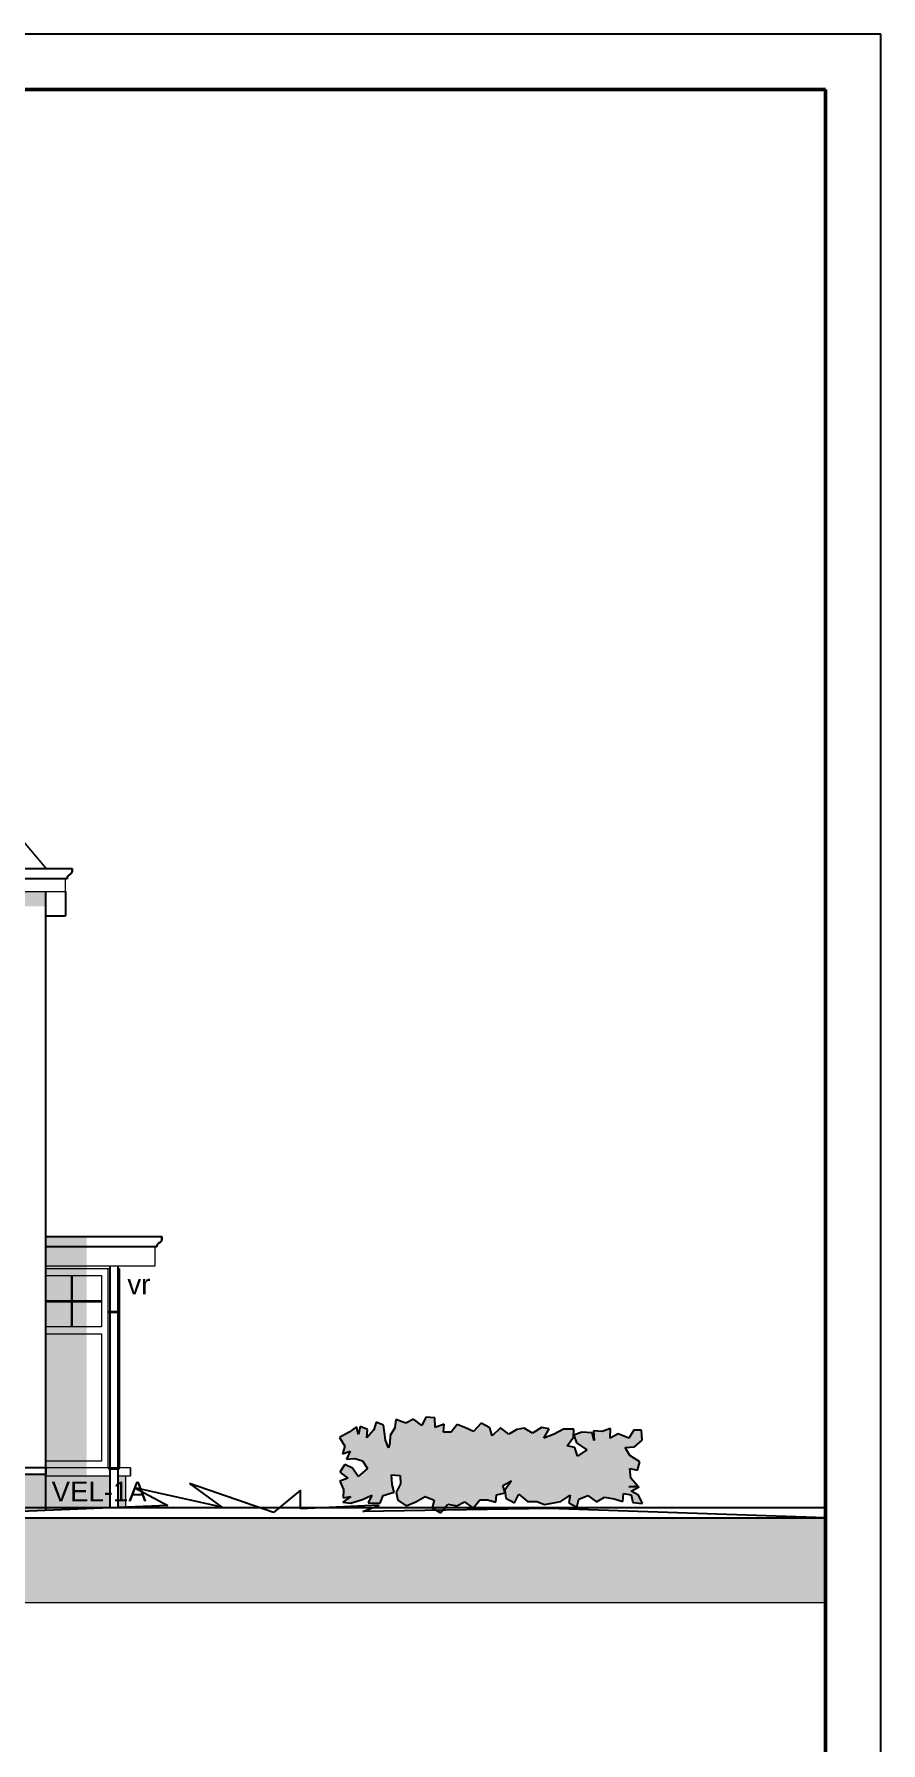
# Model space of a CAD drawing. Header units: millimetres. Extents: x 0 to 59350, y 0 to 29700.
# Drawn here: x 55102 to 59350, y 21122 to 29700 of the extents above; entities that cross this region are included whole.
import ezdxf

# ---------------------------------------------------------------- set-up
doc = ezdxf.new("R2010")
doc.units = ezdxf.units.MM
doc.linetypes.add('PUNKT2_S9', pattern=[1, 0, -1])
doc.linetypes.add('VERDECKT2_S2', pattern=[2.7, 2, -0.7])
doc.layers.add('Standard', color=7, linetype='Continuous', lineweight=25)
doc.styles.add('ARIAL', font='arial.ttf')

msp = doc.modelspace()

# ---------------------------------------------------------------- hatches: boundary and pattern name
at = {"layer": 'Standard', "linetype": 'PUNKT2_S9', "lineweight": 25}
for color, points in [(250, [(54999.5, 25396.4), (54999.5, 25321.4), (55159.5, 25321.4), (55159.5, 25396.4)]), (250, [(55159.5, 22289.3), (55365.6, 22297.8), (55365.6, 23663.4), (55159.5, 23663.4)]), (55, [(57305.7, 22685.9), (57266.6, 22703.5), (57224.1, 22720.5), (57194.1, 22682.6), (57156.3, 22682.6), (57158.2, 22722.4), (57114.5, 22705.5), (57111.3, 22753.1), (57066.9, 22756.4), (57047.3, 22715.9), (57005.6, 22747.9), (56966.4, 22727), (56916.8, 22745.9), (56911, 22702.9), (56887.5, 22664.4), (56886.8, 22626.5), (56880.3, 22603.7), (56864.6, 22642.2), (56859.4, 22680), (56854.9, 22717.9), (56817, 22732.2), (56805.3, 22693.1), (56771.3, 22653.9), (56774.6, 22695), (56736.8, 22710), (56728.3, 22670.2), (56719.8, 22708.7), (56682, 22682), (56634.3, 22655.9), (56659.8, 22611.5), (56649.3, 22572.4), (56687.8, 22586.7), (56668.3, 22545.6), (56710.7, 22549.5), (56748.5, 22537.8), (56774.6, 22498.7), (56727.6, 22459.5), (56698.9, 22501.3), (56659.8, 22519.5), (56635, 22481.7), (56676.1, 22451), (56635, 22436), (56653.3, 22394.9), (56652.6, 22352.5), (56690.4, 22359), (56650, 22329.7), (56688.5, 22325.8), (56749.2, 22344), (56796.8, 22364.9), (56777.2, 22327.1), (56837.9, 22325.1), (56852.3, 22363.6), (56908.4, 22379.9), (56897.9, 22418.4), (56894.7, 22467.3), (56937.7, 22464.1), (56939.7, 22422.3), (56918.8, 22379.3), (56926, 22340.8), (56969, 22311.4), (57016, 22332.3), (57063.6, 22359), (57108.7, 22340.1), (57099.5, 22301.6), (57140.6, 22277.5), (57176.5, 22321.2), (57222.2, 22311.4), (57261.3, 22332.9), (57303.7, 22301), (57337, 22342.7), (57376.2, 22342.7), (57417.9, 22329.7), (57421.8, 22367.5), (57464.2, 22376.6), (57452.5, 22414.5), (57497.5, 22437.3), (57462.9, 22391), (57467.5, 22350.5), (57511.2, 22327.1), (57533.4, 22371.4), (57576.5, 22334.2), (57624.1, 22333.6), (57661.9, 22318.6), (57707, 22327.1), (57744.8, 22334.2), (57790.5, 22364.9), (57784.6, 22326.4), (57825, 22304.9), (57834.8, 22345.3), (57879.9, 22364.3), (57923.6, 22332.9), (57962.7, 22356.4), (58011, 22346.6), (58055.4, 22334.2), (58059.3, 22374), (58097.8, 22366.9), (58105.6, 22328.4), (58153.9, 22324.5), (58134.3, 22366.2), (58096.5, 22385.8), (58136.9, 22408), (58086, 22407.3), (58129.1, 22412.5), (58095.8, 22451.7), (58091.2, 22498.7), (58129.1, 22490.8), (58140.8, 22533.2), (58091.2, 22565.2), (58067.8, 22604.4), (58113.4, 22608.9), (58152.6, 22642.2), (58149.3, 22692.4), (58110.8, 22692.4), (58084.7, 22651.3), (58031.9, 22673.5), (57991.4, 22652), (57993.4, 22699.6), (57951.6, 22684.6), (57907.9, 22689.2), (57911.8, 22640.9), (57902, 22678.7), (57849.8, 22681.3), (57808.7, 22667), (57823.1, 22627.8), (57874.6, 22593.9), (57827.7, 22561.9), (57814.6, 22605.7), (57776.8, 22614.1), (57807.4, 22656.5), (57810, 22697), (57757.8, 22697), (57710.2, 22671.6), (57658.7, 22651.3), (57685.4, 22698.3), (57646.9, 22704.8), (57601.3, 22677.4), (57560.8, 22702.2), (57523, 22695.7), (57482.5, 22672.2), (57441.4, 22702.9), (57400.3, 22663.1), (57387.9, 22704.2), (57344.8, 22727.7)]), (250, [(54999.5, 22282.8), (55159.5, 22289.3), (55159.5, 22471.9), (54999.5, 22471.9)])]:
    msp.add_hatch(color=color, dxfattribs=at).paths.add_polyline_path(points)
h = msp.add_hatch(color=250, dxfattribs=at)
h.paths.add_polyline_path([(55521.7, 22463.4), (55521.7, 22304.2), (55559.5, 22305.8), (55559.5, 22463.4)])
h.paths.add_polyline_path([(55481.3, 22463.4), (55365.6, 22463.4), (55365.6, 22297.8), (55481.3, 22302.5)])
at = {"layer": 'Standard', "linetype": 'PUNKT2_S9', "lineweight": -3}
h = msp.add_hatch(color=0, dxfattribs=at)
h.paths.add_polyline_path([(51192, 22129.7), (51169.5, 22129.9), (51133.4, 22129.9), (51133.4, 22060.1), (51167.6, 22060.1), (51194.7, 22060.9), (51209.2, 22063.5), (51216.5, 22068), (51222.2, 22075.1), (51225.6, 22084.3), (51226.9, 22095.8), (51225.3, 22108.3), (51220.6, 22118.1), (51213.3, 22125.2), (51203.3, 22129)])
h.paths.add_polyline_path([(42847, 21826.4), (59072, 21826.4), (59072, 22251.4), (42847, 22251.4)])
h.paths.add_polyline_path([(52806.8, 21947.8), (52921.8, 21947.8), (52921.8, 21901.4), (52760.5, 21901.4), (52760.5, 22174.2), (52806.8, 22174.2)], flags=16)
h.paths.add_polyline_path([(52592, 22068.9), (52707.1, 22068.9), (52707.1, 22022.6), (52592, 22022.6), (52592, 21947.8), (52720, 21947.8), (52720, 21901.4), (52545.7, 21901.4), (52545.7, 22176.4), (52715.7, 22176.4), (52715.7, 22129.9), (52592, 22129.9)], flags=16)
h.paths.add_polyline_path([(52416.9, 21972.9), (52473, 22176.4), (52522.1, 22176.4), (52440.1, 21901.4), (52390.7, 21901.4), (52308.8, 22176.4), (52358.9, 22176.4)], flags=16)
h.paths.add_polyline_path([(52164.9, 22129.9), (52164.9, 22068.9), (52280, 22068.9), (52280, 22022.6), (52164.9, 22022.6), (52164.9, 21947.8), (52292.9, 21947.8), (52292.9, 21901.4), (52118.7, 21901.4), (52118.7, 22176.4), (52288.6, 22176.4), (52288.6, 22129.9)], flags=16)
h.paths.add_polyline_path([(52008.8, 22121.8), (51993.7, 22130.6), (51975.5, 22133.7), (51948.3, 22127.8), (51927.2, 22110.6), (51913.9, 22081.9), (51909.3, 22042.1), (51913.9, 21999.3), (51927.5, 21968.6), (51948.4, 21950.4), (51975, 21944.2), (51989.5, 21945.9), (52004.1, 21950.9), (52017.7, 21958.6), (52029.3, 21967.6), (52029.3, 22002.5), (51976.2, 22002.5), (51976.2, 22048.9), (52076, 22048.9), (52076, 21939.3), (52058.2, 21923.4), (52033.8, 21909.5), (52006.1, 21899.9), (51978, 21896.7), (51944.4, 21901.2), (51915.3, 21914.8), (51891.8, 21936.9), (51875.1, 21966.5), (51865, 22001.8), (51861.7, 22039.8), (51865.4, 22080.4), (51876.7, 22116.2), (51895.1, 22145.7), (51920.6, 22167.4), (51945.3, 22177.7), (51975.5, 22181.1), (52013.5, 22175.7), (52042.1, 22159.6), (52061.9, 22134), (52073, 22100.2), (52027, 22089.9), (52020, 22108.1)], flags=16)
h.paths.add_polyline_path([(51820.4, 22176.4), (51820.4, 22002.3), (51819.2, 21972.1), (51815.4, 21949.8), (51805.9, 21928.2), (51791, 21911.2), (51770.5, 21900.3), (51744.4, 21896.7), (51714.4, 21902.3), (51692.2, 21919.4), (51678.5, 21947.6), (51673.8, 21986.4), (51717.4, 21992.4), (51719.3, 21972.1), (51723.2, 21959), (51732.5, 21947.9), (51746, 21944.2), (51759.1, 21946.8), (51767.9, 21954.7), (51772.7, 21971), (51774.3, 21998.8), (51774.3, 22176.4)], flags=16)
h.paths.add_polyline_path([(51647.5, 22176.4), (51647.5, 21901.4), (51601.2, 21901.4), (51601.2, 22176.4)], flags=16)
h.paths.add_polyline_path([(51400.8, 22176.4), (51568.6, 22176.4), (51568.6, 22133.3), (51443, 21947.8), (51573.4, 21947.8), (51573.4, 21901.4), (51387.2, 21901.4), (51387.2, 21951.5), (51507.6, 22129.9), (51400.8, 22129.9)], flags=16)
h.paths.add_polyline_path([(51237.8, 22168.9), (51252.8, 22158.8), (51264.5, 22142.6), (51272, 22122.4), (51274.5, 22099.3), (51270.8, 22071), (51259.4, 22048.1), (51240.5, 22031.8), (51214, 22022.8), (51227.8, 22011.7), (51238.7, 21999.7), (51250.3, 21982.3), (51265.2, 21955.1), (51293.1, 21901.4), (51237.8, 21901.4), (51204.3, 21961.3), (51189.3, 21987.3), (51180, 22001.6), (51173.2, 22008.7), (51166, 22013), (51156.5, 22015.5), (51142.8, 22016.2), (51133.4, 22016.2), (51133.4, 21901.4), (51087.1, 21901.4), (51087.1, 22176.4), (51184.5, 22176.4), (51216.2, 22174.5)], flags=16)
h.paths.add_polyline_path([(50873.4, 21901.4), (50873.4, 22176.4), (51043.3, 22176.4), (51043.3, 22129.9), (50919.7, 22129.9), (50919.7, 22068.9), (51034.7, 22068.9), (51034.7, 22022.6), (50919.7, 22022.6), (50919.7, 21947.8), (51047.7, 21947.8), (51047.7, 21901.4)], flags=16)
h.paths.add_polyline_path([(50726.6, 22030.5), (50689.1, 21984.5), (50689.1, 21901.4), (50642.8, 21901.4), (50642.8, 22176.4), (50689.1, 22176.4), (50689.1, 22054.3), (50782.6, 22176.4), (50844.8, 22176.4), (50758.5, 22069.3), (50849.5, 21901.4), (50789.6, 21901.4)], flags=16)
h.paths.add_polyline_path([(50593.3, 21901.4), (50546.8, 21901.4), (50454.5, 22080.8), (50454.5, 21901.4), (50411.5, 21901.4), (50411.5, 22176.4), (50456.5, 22176.4), (50550.3, 21992.8), (50550.3, 22176.4), (50593.3, 22176.4)], flags=16)
h.paths.add_polyline_path([(50320.7, 21901.4), (50320.7, 22176.4), (50366.9, 22176.4), (50366.9, 21901.4)], flags=16)
h.paths.add_polyline_path([(50289.1, 21947.8), (50289.1, 21901.4), (50127.8, 21901.4), (50127.8, 22174.2), (50174, 22174.2), (50174, 21947.8)], flags=16)

# ---------------------------------------------------------------- linework, layer by layer
at = {"layer": 'Standard', "color": 1, "linetype": 'Continuous', "lineweight": 25}
for p, q in [((59349.6, 29700), (-0.4, 29700)), ((59349.6, 0), (59349.6, 29700))]:
    msp.add_line(p, q, dxfattribs=at)
at = {"layer": 'Standard', "color": 30, "linetype": 'Continuous', "lineweight": 50}
for p, q in [((59072, 29422.5), (249.6, 29422.5)), ((59072, 277.5), (59072, 29422.5))]:
    msp.add_line(p, q, dxfattribs=at)
at = {"layer": 'Standard', "color": 34, "linetype": 'Continuous', "lineweight": 18}
for p, q in [((55161.7, 25511.4), (54089.4, 26789.4)), ((54089.4, 26789.4), (55161.7, 25511.4)), ((55161.7, 25511.4), (48057.4, 25511.4))]:
    msp.add_line(p, q, dxfattribs=at)
at = {"layer": 'Standard', "color": 5, "linetype": 'Continuous', "lineweight": -3}
for p, q in [((47926, 25511.4), (55293, 25511.4)), ((55272.7, 25475.4), (55273.3, 25476)), ((55273.3, 25476), (55272.7, 25475.4)), ((55273.3, 25476), (55273.8, 25476.6)), ((55273.8, 25476.6), (55273.3, 25476)), ((55273.8, 25476.6), (55274.4, 25477.1)), ((55274.4, 25477.1), (55273.8, 25476.6)), ((55274.4, 25477.1), (55274.9, 25477.6)), ((55274.9, 25477.6), (55274.4, 25477.1)), ((55274.9, 25477.6), (55275.5, 25478.1)), ((55275.5, 25478.1), (55274.9, 25477.6)), ((55275.5, 25478.1), (55276.2, 25478.6)), ((55276.2, 25478.6), (55275.5, 25478.1)), ((55276.2, 25478.6), (55276.8, 25479)), ((55276.8, 25479), (55276.2, 25478.6)), ((55276.8, 25479), (55277.4, 25479.5)), ((55277.4, 25479.5), (55276.8, 25479)), ((55277.4, 25479.5), (55278.1, 25479.9)), ((55278.1, 25479.9), (55277.4, 25479.5)), ((55278.1, 25479.9), (55278.7, 25480.2)), ((55278.7, 25480.2), (55278.1, 25479.9)), ((55278.7, 25480.2), (55279.4, 25480.6)), ((55279.4, 25480.6), (55278.7, 25480.2)), ((55279.4, 25480.6), (55280.6, 25481.2)), ((55280.6, 25481.2), (55279.4, 25480.6)), ((55280.6, 25481.2), (55281.2, 25481.5)), ((55281.2, 25481.5), (55280.6, 25481.2)), ((55281.2, 25481.5), (55281.9, 25481.9)), ((55281.9, 25481.9), (55281.2, 25481.5)), ((55281.9, 25481.9), (55282.6, 25482.3)), ((55282.6, 25482.3), (55281.9, 25481.9)), ((55282.6, 25482.3), (55283.2, 25482.7)), ((55283.2, 25482.7), (55282.6, 25482.3)), ((55283.2, 25482.7), (55283.8, 25483.2)), ((55283.8, 25483.2), (55283.2, 25482.7)), ((55283.8, 25483.2), (55284.4, 25483.6)), ((55284.4, 25483.6), (55283.8, 25483.2)), ((55284.4, 25483.6), (55285, 25484.1)), ((55285, 25484.1), (55284.4, 25483.6)), ((55285, 25484.1), (55285.6, 25484.6)), ((55285.6, 25484.6), (55285, 25484.1)), ((55285.6, 25484.6), (55286.2, 25485.2)), ((55286.2, 25485.2), (55285.6, 25484.6)), ((55286.2, 25485.2), (55286.7, 25485.7)), ((55286.7, 25485.7), (55286.2, 25485.2)), ((55286.7, 25485.7), (55287.2, 25486.3)), ((55287.2, 25486.3), (55286.7, 25485.7)), ((55287.2, 25486.3), (55287.8, 25486.9)), ((55287.8, 25486.9), (55287.2, 25486.3)), ((55287.8, 25486.9), (55288.2, 25487.5)), ((55288.2, 25487.5), (55287.8, 25486.9)), ((55288.2, 25487.5), (55288.7, 25488.1)), ((55288.7, 25488.1), (55288.2, 25487.5)), ((55288.7, 25488.1), (55289.1, 25488.7)), ((55289.1, 25488.7), (55288.7, 25488.1)), ((55289.1, 25488.7), (55289.6, 25489.4)), ((55289.6, 25489.4), (55289.1, 25488.7)), ((55289.6, 25489.4), (55290, 25490)), ((55290, 25490), (55289.6, 25489.4)), ((55290, 25490), (55290.3, 25490.7)), ((55290.3, 25490.7), (55290, 25490)), ((55290.3, 25490.7), (55290.7, 25491.4)), ((55290.7, 25491.4), (55290.3, 25490.7)), ((55290.7, 25491.4), (55291, 25492.1)), ((55291, 25492.1), (55290.7, 25491.4)), ((55291, 25492.1), (55291.3, 25492.8)), ((55291.3, 25492.8), (55291, 25492.1)), ((55291.3, 25492.8), (55291.6, 25493.5)), ((55291.6, 25493.5), (55291.3, 25492.8)), ((55291.6, 25493.5), (55291.9, 25494.2)), ((55291.9, 25494.2), (55291.6, 25493.5)), ((55291.9, 25494.2), (55292.1, 25495)), ((55292.1, 25495), (55291.9, 25494.2)), ((55292.1, 25495), (55292.3, 25495.7)), ((55292.3, 25495.7), (55292.1, 25495)), ((55292.3, 25495.7), (55292.5, 25496.4)), ((55292.5, 25496.4), (55292.3, 25495.7)), ((55292.5, 25496.4), (55292.7, 25497.2)), ((55292.7, 25497.2), (55292.5, 25496.4)), ((55292.7, 25497.2), (55292.8, 25498)), ((55292.8, 25498), (55292.7, 25497.2)), ((55292.8, 25498), (55292.9, 25498.7)), ((55292.9, 25498.7), (55292.8, 25498)), ((55292.9, 25498.7), (55293, 25499.5)), ((55293, 25499.5), (55292.9, 25498.7)), ((55293, 25511.4), (55293, 25501.4)), ((55293, 25501.4), (55293, 25511.4)), ((55293, 25501.1), (55293, 25501.4)), ((55293, 25501.4), (55293, 25501.1)), ((55293, 25500.2), (55293, 25501.1)), ((55293, 25501.1), (55293, 25500.2)), ((55293, 25499.5), (55293, 25500.2)), ((55293, 25500.2), (55293, 25499.5)), ((55267.1, 25460.4), (47952, 25460.4)), ((55267.1, 25462.2), (55267.2, 25463)), ((55267.2, 25463), (55267.1, 25462.2)), ((55267.1, 25461.5), (55267.1, 25462.2)), ((55267.1, 25462.2), (55267.1, 25461.5)), ((55267.1, 25460.4), (55267.1, 25461.5)), ((55267.1, 25461.5), (55267.1, 25460.4)), ((55267.2, 25463), (55267.3, 25463.7)), ((55267.3, 25463.7), (55267.2, 25463)), ((55267.3, 25463.7), (55267.4, 25464.5)), ((55267.4, 25464.5), (55267.3, 25463.7)), ((55267.4, 25464.5), (55267.6, 25465.2)), ((55267.6, 25465.2), (55267.4, 25464.5)), ((55267.6, 25465.2), (55267.7, 25466)), ((55267.7, 25466), (55267.6, 25465.2)), ((55267.7, 25466), (55267.9, 25466.7)), ((55267.9, 25466.7), (55267.7, 25466)), ((55267.9, 25466.7), (55268.2, 25467.5)), ((55268.2, 25467.5), (55267.9, 25466.7)), ((55268.2, 25467.5), (55268.4, 25468.2)), ((55268.4, 25468.2), (55268.2, 25467.5)), ((55268.4, 25468.2), (55268.7, 25468.9)), ((55268.7, 25468.9), (55268.4, 25468.2)), ((55268.7, 25468.9), (55269, 25469.6)), ((55269, 25469.6), (55268.7, 25468.9)), ((55269, 25469.6), (55269.3, 25470.3)), ((55269.3, 25470.3), (55269, 25469.6)), ((55269.3, 25470.3), (55269.7, 25471)), ((55269.7, 25471), (55269.3, 25470.3)), ((55269.7, 25471), (55270.1, 25471.7)), ((55270.1, 25471.7), (55269.7, 25471)), ((55270.1, 25471.7), (55270.4, 25472.4)), ((55270.4, 25472.4), (55270.1, 25471.7)), ((55270.4, 25472.4), (55270.9, 25473)), ((55270.9, 25473), (55270.4, 25472.4)), ((55270.9, 25473), (55271.3, 25473.6)), ((55271.3, 25473.6), (55270.9, 25473)), ((55271.3, 25473.6), (55271.8, 25474.3)), ((55271.8, 25474.3), (55271.3, 25473.6)), ((55271.8, 25474.3), (55272.2, 25474.9)), ((55272.2, 25474.9), (55271.8, 25474.3)), ((55272.2, 25474.9), (55272.7, 25475.4)), ((55272.7, 25475.4), (55272.2, 25474.9))]:
    msp.add_line(p, q, dxfattribs=at)
at = {"layer": 'Standard', "color": 51, "linetype": 'Continuous', "lineweight": 18}
for p, q in [((54994.5, 25396.4), (55259.5, 25396.4)), ((55259.5, 25396.4), (55259.5, 25460.4)), ((55439, 23501.4), (55159.5, 23501.4)), ((55159.5, 23467.9), (55439, 23467.9)), ((55472.5, 23501.4), (55439, 23501.4)), ((55439, 23467.9), (55439, 23209.9)), ((55472.5, 22503.4), (55472.5, 23501.4)), ((55472.5, 23501.4), (55473, 23501.4)), ((55481.3, 23501.4), (55473, 23501.4)), ((55473, 22503.4), (55473, 23501.4)), ((55529.5, 23501.4), (55521.3, 23501.4)), ((55529.5, 23501.4), (55529.5, 22503.4)), ((55439, 23209.9), (55159.5, 23209.9)), ((55159.5, 23176.4), (55439, 23176.4)), ((55439, 23176.4), (55439, 22536.9)), ((55439, 22536.9), (55159.5, 22536.9))]:
    msp.add_line(p, q, dxfattribs=at)
at = {"layer": 'Standard', "color": 7, "linetype": 'Continuous', "lineweight": 25}
for p, q in [((55159.5, 25396.4), (55159.5, 22503.4)), ((56817, 22732.2), (56805.3, 22693.1)), ((56854.9, 22717.9), (56817, 22732.2)), ((56916.8, 22745.9), (56911, 22702.9)), ((56966.4, 22727), (56916.8, 22745.9)), ((57005.6, 22747.9), (56966.4, 22727)), ((57047.3, 22715.9), (57005.6, 22747.9)), ((57066.9, 22756.4), (57047.3, 22715.9)), ((57111.3, 22753.1), (57066.9, 22756.4)), ((57114.5, 22705.5), (57111.3, 22753.1)), ((56682, 22682), (56634.3, 22655.9)), ((56634.3, 22655.9), (56659.8, 22611.5)), ((56719.8, 22708.7), (56682, 22682)), ((56728.3, 22670.2), (56719.8, 22708.7)), ((56736.8, 22710), (56728.3, 22670.2)), ((56774.6, 22695), (56736.8, 22710)), ((56771.3, 22653.9), (56774.6, 22695)), ((56805.3, 22693.1), (56771.3, 22653.9)), ((56859.4, 22680), (56854.9, 22717.9)), ((56864.6, 22642.2), (56859.4, 22680)), ((56887.5, 22664.4), (56886.8, 22626.5)), ((56911, 22702.9), (56887.5, 22664.4)), ((57158.2, 22722.4), (57114.5, 22705.5)), ((57156.3, 22682.6), (57158.2, 22722.4)), ((57194.1, 22682.6), (57156.3, 22682.6)), ((57224.1, 22720.5), (57194.1, 22682.6)), ((57266.6, 22703.5), (57224.1, 22720.5)), ((57305.7, 22685.9), (57266.6, 22703.5)), ((57344.8, 22727.7), (57305.7, 22685.9)), ((57387.9, 22704.2), (57344.8, 22727.7)), ((57400.3, 22663.1), (57387.9, 22704.2)), ((57441.4, 22702.9), (57400.3, 22663.1)), ((57482.5, 22672.2), (57441.4, 22702.9)), ((57523, 22695.7), (57482.5, 22672.2)), ((57560.8, 22702.2), (57523, 22695.7)), ((57601.3, 22677.4), (57560.8, 22702.2)), ((57646.9, 22704.8), (57601.3, 22677.4)), ((57685.4, 22698.3), (57646.9, 22704.8)), ((57658.7, 22651.3), (57685.4, 22698.3)), ((57710.2, 22671.6), (57658.7, 22651.3)), ((57757.8, 22697), (57710.2, 22671.6)), ((57810, 22697), (57757.8, 22697)), ((57776.8, 22614.1), (57807.4, 22656.5)), ((57807.4, 22656.5), (57810, 22697)), ((57849.8, 22681.3), (57808.7, 22667)), ((57808.7, 22667), (57823.1, 22627.8)), ((57902, 22678.7), (57849.8, 22681.3)), ((57911.8, 22640.9), (57902, 22678.7)), ((57951.6, 22684.6), (57907.9, 22689.2)), ((57907.9, 22689.2), (57911.8, 22640.9)), ((57993.4, 22699.6), (57951.6, 22684.6)), ((57991.4, 22652), (57993.4, 22699.6)), ((58031.9, 22673.5), (57991.4, 22652)), ((58084.7, 22651.3), (58031.9, 22673.5)), ((58110.8, 22692.4), (58084.7, 22651.3)), ((58149.3, 22692.4), (58110.8, 22692.4)), ((58152.6, 22642.2), (58149.3, 22692.4)), ((56659.8, 22611.5), (56649.3, 22572.4)), ((56649.3, 22572.4), (56687.8, 22586.7)), ((56687.8, 22586.7), (56668.3, 22545.6)), ((56880.3, 22603.7), (56864.6, 22642.2)), ((56886.8, 22626.5), (56880.3, 22603.7)), ((57814.6, 22605.7), (57776.8, 22614.1)), ((57827.7, 22561.9), (57814.6, 22605.7)), ((57823.1, 22627.8), (57874.6, 22593.9)), ((57874.6, 22593.9), (57827.7, 22561.9)), ((58067.8, 22604.4), (58113.4, 22608.9)), ((58091.2, 22565.2), (58067.8, 22604.4)), ((58140.8, 22533.2), (58091.2, 22565.2)), ((58113.4, 22608.9), (58152.6, 22642.2)), ((55159.5, 22503.4), (55160.5, 22503.4)), ((55160.5, 22503.4), (55160.5, 22471.9)), ((56659.8, 22519.5), (56635, 22481.7)), ((56635, 22481.7), (56676.1, 22451)), ((56698.9, 22501.3), (56659.8, 22519.5)), ((56668.3, 22545.6), (56710.7, 22549.5)), ((56727.6, 22459.5), (56698.9, 22501.3)), ((56710.7, 22549.5), (56748.5, 22537.8)), ((56774.6, 22498.7), (56727.6, 22459.5)), ((56748.5, 22537.8), (56774.6, 22498.7)), ((58095.8, 22451.7), (58091.2, 22498.7)), ((58091.2, 22498.7), (58129.1, 22490.8)), ((58129.1, 22490.8), (58140.8, 22533.2)), ((55160.5, 22471.9), (55159.5, 22471.9)), ((55159.5, 22471.9), (55159.5, 22289.3)), ((56676.1, 22451), (56635, 22436)), ((56635, 22436), (56653.3, 22394.9)), ((56653.3, 22394.9), (56652.6, 22352.5)), ((56897.9, 22418.4), (56894.7, 22467.3)), ((56894.7, 22467.3), (56937.7, 22464.1)), ((56908.4, 22379.9), (56897.9, 22418.4)), ((56939.7, 22422.3), (56918.8, 22379.3)), ((56937.7, 22464.1), (56939.7, 22422.3)), ((57452.5, 22414.5), (57497.5, 22437.3)), ((57464.2, 22376.6), (57452.5, 22414.5)), ((57497.5, 22437.3), (57462.9, 22391)), ((57462.9, 22391), (57467.5, 22350.5)), ((58086, 22407.3), (58129.1, 22412.5)), ((58136.9, 22408), (58086, 22407.3)), ((58129.1, 22412.5), (58095.8, 22451.7)), ((58096.5, 22385.8), (58136.9, 22408)), ((56690.4, 22359), (56650, 22329.7)), ((56650, 22329.7), (56688.5, 22325.8)), ((56652.6, 22352.5), (56690.4, 22359)), ((56688.5, 22325.8), (56749.2, 22344)), ((56749.2, 22344), (56796.8, 22364.9)), ((56796.8, 22364.9), (56777.2, 22327.1)), ((56777.2, 22327.1), (56837.9, 22325.1)), ((56837.9, 22325.1), (56852.3, 22363.6)), ((56852.3, 22363.6), (56908.4, 22379.9)), ((56918.8, 22379.3), (56926, 22340.8)), ((56926, 22340.8), (56969, 22311.4)), ((56969, 22311.4), (57016, 22332.3)), ((57016, 22332.3), (57063.6, 22359)), ((57063.6, 22359), (57108.7, 22340.1)), ((57108.7, 22340.1), (57099.5, 22301.6)), ((57140.6, 22277.5), (57176.5, 22321.2)), ((57176.5, 22321.2), (57222.2, 22311.4)), ((57222.2, 22311.4), (57261.3, 22332.9)), ((57261.3, 22332.9), (57303.7, 22301)), ((57303.7, 22301), (57337, 22342.7)), ((57337, 22342.7), (57376.2, 22342.7)), ((57376.2, 22342.7), (57417.9, 22329.7)), ((57417.9, 22329.7), (57421.8, 22367.5)), ((57421.8, 22367.5), (57464.2, 22376.6)), ((57467.5, 22350.5), (57511.2, 22327.1)), ((57511.2, 22327.1), (57533.4, 22371.4)), ((57533.4, 22371.4), (57576.5, 22334.2)), ((57576.5, 22334.2), (57624.1, 22333.6)), ((57624.1, 22333.6), (57661.9, 22318.6)), ((57661.9, 22318.6), (57707, 22327.1)), ((57707, 22327.1), (57744.8, 22334.2)), ((57744.8, 22334.2), (57790.5, 22364.9)), ((57790.5, 22364.9), (57784.6, 22326.4)), ((57784.6, 22326.4), (57825, 22304.9)), ((57825, 22304.9), (57834.8, 22345.3)), ((57834.8, 22345.3), (57879.9, 22364.3)), ((57879.9, 22364.3), (57923.6, 22332.9)), ((57923.6, 22332.9), (57962.7, 22356.4)), ((57962.7, 22356.4), (58011, 22346.6)), ((58011, 22346.6), (58055.4, 22334.2)), ((58055.4, 22334.2), (58059.3, 22374)), ((58059.3, 22374), (58097.8, 22366.9)), ((58134.3, 22366.2), (58096.5, 22385.8)), ((58097.8, 22366.9), (58105.6, 22328.4)), ((58105.6, 22328.4), (58153.9, 22324.5)), ((58153.9, 22324.5), (58134.3, 22366.2)), ((57099.5, 22301.6), (57140.6, 22277.5))]:
    msp.add_line(p, q, dxfattribs=at)
at = {"layer": 'Standard', "color": 36, "linetype": 'Continuous', "lineweight": 18}
for p, q in [((55159.5, 25046.4), (55159.5, 25396.4)), ((55159.5, 23596.4), (55159.5, 25046.4)), ((55159.5, 22503.4), (55159.5, 23596.4)), ((55159.5, 22289.3), (55159.5, 22471.9)), ((55559.5, 22463.4), (55559.5, 22305.8)), ((55559.5, 22463.4), (55559.5, 22305.8))]:
    msp.add_line(p, q, dxfattribs=at)
at = {"layer": 'Standard', "color": 7, "linetype": 'Continuous', "lineweight": -3}
for p, q in [((55259.5, 25396.4), (55259.5, 25273.4)), ((55159.5, 25273.4), (55259.5, 25273.4)), ((55481.3, 23517.4), (55481.3, 23286.8)), ((55521.3, 23517.4), (55521.3, 23286.8)), ((55476.3, 23286.8), (55476.3, 23281.9)), ((55476.4, 23286.8), (55476.3, 23286.8)), ((55476.4, 23281.9), (55476.3, 23281.9)), ((55476.5, 23286.8), (55476.4, 23286.8)), ((55476.5, 23281.9), (55476.4, 23281.9)), ((55476.7, 23286.8), (55476.5, 23286.8)), ((55476.7, 23281.9), (55476.5, 23281.9)), ((55476.9, 23286.8), (55476.7, 23286.8)), ((55476.9, 23281.9), (55476.7, 23281.9)), ((55477.2, 23286.8), (55476.9, 23286.8)), ((55477.2, 23281.9), (55476.9, 23281.9)), ((55477.5, 23286.8), (55477.2, 23286.8)), ((55477.5, 23281.9), (55477.2, 23281.9)), ((55477.8, 23286.8), (55477.5, 23286.8)), ((55477.8, 23281.9), (55477.5, 23281.9)), ((55478.2, 23286.8), (55477.8, 23286.8)), ((55478.2, 23281.9), (55477.8, 23281.9)), ((55478.7, 23286.8), (55478.2, 23286.8)), ((55478.7, 23281.9), (55478.2, 23281.9)), ((55479.1, 23286.8), (55478.7, 23286.8)), ((55479.1, 23281.9), (55478.7, 23281.9)), ((55479.1, 23281.9), (55479.1, 23286.8)), ((55479.2, 23286.8), (55479.1, 23286.8)), ((55479.2, 23281.9), (55479.1, 23281.9)), ((55479.2, 23286.8), (55479.2, 23281.9)), ((55479.7, 23286.8), (55479.2, 23286.8)), ((55479.7, 23281.9), (55479.2, 23281.9)), ((55480.2, 23286.8), (55479.7, 23286.8)), ((55480.2, 23281.9), (55479.7, 23281.9)), ((55480.8, 23286.8), (55480.2, 23286.8)), ((55480.8, 23281.9), (55480.2, 23281.9)), ((55481.2, 23286.8), (55480.9, 23286.8)), ((55480.9, 23281.9), (55480.9, 23286.8)), ((55481.2, 23281.9), (55480.9, 23281.9)), ((55481.8, 23286.8), (55481.2, 23286.8)), ((55481.8, 23281.9), (55481.2, 23281.9)), ((55481.3, 23281.9), (55481.3, 22501.7)), ((55481.8, 23286.8), (55481.8, 23281.9)), ((55482.2, 23286.8), (55481.8, 23286.8)), ((55482.2, 23281.9), (55481.8, 23281.9)), ((55482.9, 23286.8), (55482.2, 23286.8)), ((55482.9, 23281.9), (55482.2, 23281.9)), ((55483.7, 23286.8), (55482.9, 23286.8)), ((55482.9, 23281.9), (55482.9, 23286.8)), ((55483.7, 23281.9), (55482.9, 23281.9)), ((55486.7, 23286.8), (55483.7, 23286.8)), ((55486.7, 23281.9), (55483.7, 23281.9)), ((55490.1, 23286.8), (55486.7, 23286.8)), ((55490.1, 23281.9), (55486.7, 23281.9)), ((55493.7, 23286.8), (55490.1, 23286.8)), ((55493.7, 23281.9), (55490.1, 23281.9)), ((55497.5, 23286.8), (55493.7, 23286.8)), ((55497.5, 23281.9), (55493.7, 23281.9)), ((55501.4, 23286.8), (55497.5, 23286.8)), ((55501.4, 23281.9), (55497.5, 23281.9)), ((55505.3, 23286.8), (55501.4, 23286.8)), ((55505.3, 23281.9), (55501.4, 23281.9)), ((55509.1, 23286.8), (55505.3, 23286.8)), ((55509.1, 23281.9), (55505.3, 23281.9)), ((55512.8, 23286.8), (55509.1, 23286.8)), ((55512.8, 23281.9), (55509.1, 23281.9)), ((55516.1, 23286.8), (55512.8, 23286.8)), ((55516.1, 23281.9), (55512.8, 23281.9)), ((55519.1, 23286.8), (55516.1, 23286.8)), ((55519.1, 23281.9), (55516.1, 23281.9)), ((55521.6, 23286.8), (55519.1, 23286.8)), ((55521.6, 23281.9), (55519.1, 23281.9)), ((55521.3, 23281.9), (55521.3, 22501.7)), ((55523.7, 23286.8), (55521.6, 23286.8)), ((55523.7, 23281.9), (55521.6, 23281.9)), ((55525.2, 23286.8), (55523.7, 23286.8)), ((55525.2, 23281.9), (55523.7, 23281.9)), ((55526.1, 23286.8), (55525.2, 23286.8)), ((55526.1, 23281.9), (55525.2, 23281.9)), ((55526.4, 23286.8), (55526.1, 23286.8)), ((55526.4, 23281.9), (55526.1, 23281.9)), ((55526.4, 23286.8), (55526.4, 23281.9)), ((55476.3, 22501.7), (55476.3, 22496.8)), ((55476.4, 22501.7), (55476.3, 22501.7)), ((55476.4, 22496.8), (55476.3, 22496.8)), ((55476.5, 22501.7), (55476.4, 22501.7)), ((55476.5, 22496.8), (55476.4, 22496.8)), ((55476.7, 22501.7), (55476.5, 22501.7)), ((55476.7, 22496.8), (55476.5, 22496.8)), ((55476.9, 22501.7), (55476.7, 22501.7)), ((55476.9, 22496.8), (55476.7, 22496.8)), ((55477.2, 22501.7), (55476.9, 22501.7)), ((55477.2, 22496.8), (55476.9, 22496.8)), ((55477.5, 22501.7), (55477.2, 22501.7)), ((55477.5, 22496.8), (55477.2, 22496.8)), ((55477.8, 22501.7), (55477.5, 22501.7)), ((55477.8, 22496.8), (55477.5, 22496.8)), ((55478.2, 22501.7), (55477.8, 22501.7)), ((55478.2, 22496.8), (55477.8, 22496.8)), ((55478.7, 22501.7), (55478.2, 22501.7)), ((55478.7, 22496.8), (55478.2, 22496.8)), ((55479.1, 22501.7), (55478.7, 22501.7)), ((55479.1, 22496.8), (55478.7, 22496.8)), ((55479.7, 22501.7), (55479.1, 22501.7)), ((55479.7, 22496.8), (55479.1, 22496.8)), ((55480.2, 22501.7), (55479.7, 22501.7)), ((55480.2, 22496.8), (55479.7, 22496.8)), ((55480.8, 22501.7), (55480.2, 22501.7)), ((55480.8, 22496.8), (55480.2, 22496.8)), ((55481.5, 22501.7), (55480.8, 22501.7)), ((55481.5, 22496.8), (55480.8, 22496.8)), ((55481.3, 22496.8), (55481.3, 22302.5)), ((55482.2, 22501.7), (55481.5, 22501.7)), ((55482.2, 22496.8), (55481.5, 22496.8)), ((55482.9, 22501.7), (55482.2, 22501.7)), ((55482.9, 22496.8), (55482.2, 22496.8)), ((55483.6, 22501.7), (55482.9, 22501.7)), ((55483.6, 22496.8), (55482.9, 22496.8)), ((55483.7, 22501.7), (55483.6, 22501.7)), ((55483.7, 22496.8), (55483.6, 22496.8)), ((55483.8, 22501.7), (55483.7, 22501.7)), ((55483.7, 22496.8), (55483.7, 22501.7)), ((55483.8, 22496.8), (55483.7, 22496.8)), ((55484, 22501.7), (55483.8, 22501.7)), ((55484, 22496.8), (55483.8, 22496.8)), ((55484, 22501.7), (55484, 22496.8)), ((55484.4, 22501.7), (55484, 22501.7)), ((55484.4, 22496.8), (55484, 22496.8)), ((55485.2, 22501.7), (55484.4, 22501.7)), ((55485.2, 22496.8), (55484.4, 22496.8)), ((55486.1, 22501.7), (55485.2, 22501.7)), ((55486.1, 22496.8), (55485.2, 22496.8)), ((55486.2, 22501.7), (55486.1, 22501.7)), ((55486.2, 22496.8), (55486.1, 22496.8)), ((55486.8, 22501.7), (55486.2, 22501.7)), ((55486.2, 22496.8), (55486.2, 22501.7)), ((55486.8, 22496.8), (55486.2, 22496.8)), ((55487.9, 22501.7), (55486.8, 22501.7)), ((55487.9, 22496.8), (55486.8, 22496.8)), ((55487.9, 22501.7), (55487.9, 22496.8)), ((55488.8, 22501.7), (55487.9, 22501.7)), ((55488.8, 22496.8), (55487.9, 22496.8)), ((55490.2, 22501.7), (55488, 22501.7)), ((55488, 22496.8), (55488, 22501.7)), ((55490.2, 22496.8), (55488, 22496.8)), ((55493.8, 22501.7), (55490.2, 22501.7)), ((55493.8, 22496.8), (55490.2, 22496.8)), ((55497.6, 22501.7), (55493.8, 22501.7)), ((55497.6, 22496.8), (55493.8, 22496.8)), ((55501.5, 22501.7), (55497.6, 22501.7)), ((55501.5, 22496.8), (55497.6, 22496.8)), ((55505.4, 22501.7), (55501.5, 22501.7)), ((55505.4, 22496.8), (55501.5, 22496.8)), ((55509.2, 22501.7), (55505.4, 22501.7)), ((55509.2, 22496.8), (55505.4, 22496.8)), ((55512.9, 22501.7), (55509.2, 22501.7)), ((55512.9, 22496.8), (55509.2, 22496.8)), ((55516.2, 22501.7), (55512.9, 22501.7)), ((55516.2, 22496.8), (55512.9, 22496.8)), ((55519.2, 22501.7), (55516.2, 22501.7)), ((55519.2, 22496.8), (55516.2, 22496.8)), ((55521.7, 22501.7), (55519.2, 22501.7)), ((55521.7, 22496.8), (55519.2, 22496.8)), ((55521.3, 22496.8), (55521.3, 22304.2)), ((55523.8, 22501.7), (55521.7, 22501.7)), ((55523.8, 22496.8), (55521.7, 22496.8)), ((55525.3, 22501.7), (55523.8, 22501.7)), ((55525.3, 22496.8), (55523.8, 22496.8)), ((55526.2, 22501.7), (55525.3, 22501.7)), ((55526.2, 22496.8), (55525.3, 22496.8)), ((55526.5, 22501.7), (55526.2, 22501.7)), ((55526.5, 22496.8), (55526.2, 22496.8)), ((55526.5, 22501.7), (55526.5, 22496.8))]:
    msp.add_line(p, q, dxfattribs=at)
at = {"layer": 'Standard', "color": 25, "linetype": 'Continuous', "lineweight": -3}
for p, q in [((55159.5, 23663.4), (55743, 23663.4)), ((55717.1, 23612.4), (55159.5, 23612.4)), ((55717.1, 23614.2), (55717.2, 23615)), ((55717.2, 23615), (55717.1, 23614.2)), ((55717.1, 23613.5), (55717.1, 23614.2)), ((55717.1, 23614.2), (55717.1, 23613.5)), ((55717.1, 23612.4), (55717.1, 23613.5)), ((55717.1, 23613.5), (55717.1, 23612.4)), ((55717.2, 23615), (55717.3, 23615.7)), ((55717.3, 23615.7), (55717.2, 23615)), ((55717.3, 23615.7), (55717.4, 23616.5)), ((55717.4, 23616.5), (55717.3, 23615.7)), ((55717.4, 23616.5), (55717.6, 23617.2)), ((55717.6, 23617.2), (55717.4, 23616.5)), ((55717.6, 23617.2), (55717.7, 23618)), ((55717.7, 23618), (55717.6, 23617.2)), ((55717.7, 23618), (55717.9, 23618.7)), ((55717.9, 23618.7), (55717.7, 23618)), ((55717.9, 23618.7), (55718.2, 23619.5)), ((55718.2, 23619.5), (55717.9, 23618.7)), ((55718.2, 23619.5), (55718.4, 23620.2)), ((55718.4, 23620.2), (55718.2, 23619.5)), ((55718.4, 23620.2), (55718.7, 23620.9)), ((55718.7, 23620.9), (55718.4, 23620.2)), ((55718.7, 23620.9), (55719, 23621.6)), ((55719, 23621.6), (55718.7, 23620.9)), ((55719, 23621.6), (55719.3, 23622.3)), ((55719.3, 23622.3), (55719, 23621.6)), ((55719.3, 23622.3), (55719.7, 23623)), ((55719.7, 23623), (55719.3, 23622.3)), ((55719.7, 23623), (55720.1, 23623.7)), ((55720.1, 23623.7), (55719.7, 23623)), ((55720.1, 23623.7), (55720.4, 23624.4)), ((55720.4, 23624.4), (55720.1, 23623.7)), ((55720.4, 23624.4), (55720.9, 23625)), ((55720.9, 23625), (55720.4, 23624.4)), ((55720.9, 23625), (55721.3, 23625.6)), ((55721.3, 23625.6), (55720.9, 23625)), ((55721.3, 23625.6), (55721.8, 23626.3)), ((55721.8, 23626.3), (55721.3, 23625.6)), ((55721.8, 23626.3), (55722.2, 23626.9)), ((55722.2, 23626.9), (55721.8, 23626.3)), ((55722.2, 23626.9), (55722.7, 23627.4)), ((55722.7, 23627.4), (55722.2, 23626.9)), ((55722.7, 23627.4), (55723.3, 23628)), ((55723.3, 23628), (55722.7, 23627.4)), ((55723.3, 23628), (55723.8, 23628.6)), ((55723.8, 23628.6), (55723.3, 23628)), ((55723.8, 23628.6), (55724.4, 23629.1)), ((55724.4, 23629.1), (55723.8, 23628.6)), ((55724.4, 23629.1), (55724.9, 23629.6)), ((55724.9, 23629.6), (55724.4, 23629.1)), ((55724.9, 23629.6), (55725.5, 23630.1)), ((55725.5, 23630.1), (55724.9, 23629.6)), ((55725.5, 23630.1), (55726.2, 23630.6)), ((55726.2, 23630.6), (55725.5, 23630.1)), ((55726.2, 23630.6), (55726.8, 23631)), ((55726.8, 23631), (55726.2, 23630.6)), ((55726.8, 23631), (55727.4, 23631.5)), ((55727.4, 23631.5), (55726.8, 23631)), ((55727.4, 23631.5), (55728.1, 23631.9)), ((55728.1, 23631.9), (55727.4, 23631.5)), ((55728.1, 23631.9), (55728.7, 23632.2)), ((55728.7, 23632.2), (55728.1, 23631.9)), ((55728.7, 23632.2), (55729.4, 23632.6)), ((55729.4, 23632.6), (55728.7, 23632.2)), ((55729.4, 23632.6), (55730.6, 23633.2)), ((55730.6, 23633.2), (55729.4, 23632.6)), ((55730.6, 23633.2), (55731.2, 23633.5)), ((55731.2, 23633.5), (55730.6, 23633.2)), ((55731.2, 23633.5), (55731.9, 23633.9)), ((55731.9, 23633.9), (55731.2, 23633.5)), ((55731.9, 23633.9), (55732.6, 23634.3)), ((55732.6, 23634.3), (55731.9, 23633.9)), ((55732.6, 23634.3), (55733.2, 23634.7)), ((55733.2, 23634.7), (55732.6, 23634.3)), ((55733.2, 23634.7), (55733.8, 23635.2)), ((55733.8, 23635.2), (55733.2, 23634.7)), ((55733.8, 23635.2), (55734.4, 23635.6)), ((55734.4, 23635.6), (55733.8, 23635.2)), ((55734.4, 23635.6), (55735, 23636.1)), ((55735, 23636.1), (55734.4, 23635.6)), ((55735, 23636.1), (55735.6, 23636.6)), ((55735.6, 23636.6), (55735, 23636.1)), ((55735.6, 23636.6), (55736.2, 23637.2)), ((55736.2, 23637.2), (55735.6, 23636.6)), ((55736.2, 23637.2), (55736.7, 23637.7)), ((55736.7, 23637.7), (55736.2, 23637.2)), ((55736.7, 23637.7), (55737.2, 23638.3)), ((55737.2, 23638.3), (55736.7, 23637.7)), ((55737.2, 23638.3), (55737.8, 23638.9)), ((55737.8, 23638.9), (55737.2, 23638.3)), ((55737.8, 23638.9), (55738.2, 23639.5)), ((55738.2, 23639.5), (55737.8, 23638.9)), ((55738.2, 23639.5), (55738.7, 23640.1)), ((55738.7, 23640.1), (55738.2, 23639.5)), ((55738.7, 23640.1), (55739.1, 23640.7)), ((55739.1, 23640.7), (55738.7, 23640.1)), ((55739.1, 23640.7), (55739.6, 23641.4)), ((55739.6, 23641.4), (55739.1, 23640.7)), ((55739.6, 23641.4), (55740, 23642)), ((55740, 23642), (55739.6, 23641.4)), ((55740, 23642), (55740.3, 23642.7)), ((55740.3, 23642.7), (55740, 23642)), ((55740.3, 23642.7), (55740.7, 23643.4)), ((55740.7, 23643.4), (55740.3, 23642.7)), ((55740.7, 23643.4), (55741, 23644.1)), ((55741, 23644.1), (55740.7, 23643.4)), ((55741, 23644.1), (55741.3, 23644.8)), ((55741.3, 23644.8), (55741, 23644.1)), ((55741.3, 23644.8), (55741.6, 23645.5)), ((55741.6, 23645.5), (55741.3, 23644.8)), ((55741.6, 23645.5), (55741.9, 23646.2)), ((55741.9, 23646.2), (55741.6, 23645.5)), ((55741.9, 23646.2), (55742.1, 23647)), ((55742.1, 23647), (55741.9, 23646.2)), ((55742.1, 23647), (55742.3, 23647.7)), ((55742.3, 23647.7), (55742.1, 23647)), ((55742.3, 23647.7), (55742.5, 23648.4)), ((55742.5, 23648.4), (55742.3, 23647.7)), ((55742.5, 23648.4), (55742.7, 23649.2)), ((55742.7, 23649.2), (55742.5, 23648.4)), ((55742.7, 23649.2), (55742.8, 23650)), ((55742.8, 23650), (55742.7, 23649.2)), ((55742.8, 23650), (55742.9, 23650.7)), ((55742.9, 23650.7), (55742.8, 23650)), ((55742.9, 23650.7), (55743, 23651.5)), ((55743, 23651.5), (55742.9, 23650.7)), ((55743, 23663.4), (55743, 23653.4)), ((55743, 23653.4), (55743, 23663.4)), ((55743, 23653.1), (55743, 23653.4)), ((55743, 23653.4), (55743, 23653.1)), ((55743, 23652.2), (55743, 23653.1)), ((55743, 23653.1), (55743, 23652.2)), ((55743, 23651.5), (55743, 23652.2)), ((55743, 23652.2), (55743, 23651.5)), ((55159.5, 22503.4), (54998.5, 22503.4)), ((55160.5, 22503.4), (55159.5, 22503.4)), ((55160.5, 22471.9), (55160.5, 22503.4)), ((54998.5, 22471.9), (55159.5, 22471.9)), ((55159.5, 22471.9), (55160.5, 22471.9))]:
    msp.add_line(p, q, dxfattribs=at)
at = {"layer": 'Standard', "color": 61, "linetype": 'Continuous', "lineweight": 18}
for p, q in [((55709.5, 23517.4), (55709.5, 23612.4)), ((55159.5, 23517.4), (55709.5, 23517.4))]:
    msp.add_line(p, q, dxfattribs=at)
at = {"layer": 'Standard', "color": 250, "linetype": 'Continuous', "lineweight": -3}
for p, q in [((55289.8, 23467.9), (55289.8, 23340.2)), ((55292.3, 23340.2), (55292.3, 23467.9)), ((55289.8, 23340.2), (55159.5, 23340.2)), ((55159.5, 23337.7), (55289.8, 23337.7)), ((55289.8, 23337.7), (55289.8, 23209.9)), ((55439, 23340.2), (55292.3, 23340.2)), ((55292.3, 23209.9), (55292.3, 23337.7)), ((55292.3, 23337.7), (55439, 23337.7))]:
    msp.add_line(p, q, dxfattribs=at)
at = {"layer": 'Standard', "color": 59, "linetype": 'Continuous', "lineweight": 18}
for p, q in [((55481.3, 22503.4), (55160.5, 22503.4)), ((55584.5, 22503.4), (55521.3, 22503.4)), ((55584.5, 22503.4), (55584.5, 22463.4)), ((55584.5, 22463.4), (55584.5, 22503.4)), ((55584.6, 22503.4), (55584.6, 22463.4)), ((55159.5, 22463.4), (55481.3, 22463.4)), ((55521.3, 22463.4), (55584.5, 22463.4))]:
    msp.add_line(p, q, dxfattribs=at)
at = {"layer": 'Standard', "color": 94, "linetype": 'Continuous', "lineweight": -3}
for p, q in [((55606.5, 22402.6), (55772.1, 22314.5)), ((56044.1, 22306.1), (55606.5, 22402.6)), ((55880.9, 22425), (56044.1, 22306.1)), ((56302.6, 22278.2), (55880.9, 22425)), ((56438.7, 22391.4), (56302.6, 22278.2)), ((56438.7, 22296.4), (56438.7, 22391.4)), ((59072, 22425), (59072, 22306.1)), ((59072, 22278.2), (59072, 22425)), ((59072, 22306.1), (59072, 22402.6)), ((59072, 22402.6), (59072, 22314.5)), ((59072, 22296.4), (59072, 22391.4)), ((59072, 22391.4), (59072, 22278.2)), ((59072, 22283.6), (59072, 22445)), ((59072, 22445), (59072, 22296.5)), ((59072, 22276.4), (59072, 22439.6)), ((59072, 22439.6), (59072, 22283.6)), ((59072, 22273.6), (59072, 22425.3)), ((59072, 22425.3), (59072, 22276.4)), ((59072, 22276.4), (59072, 22402.4)), ((59072, 22402.4), (59072, 22273.6)), ((55772.1, 22314.5), (54751.7, 22272.6)), ((56833.2, 22316), (56438.7, 22296.4)), ((56751.6, 22283.7), (56833.2, 22316)), ((59072, 22323.1), (59072, 22274.4)), ((59072, 22278.9), (59072, 22323.1)), ((59072, 22283.7), (59072, 22316)), ((59072, 22316), (59072, 22296.4)), ((59072, 22315.7), (59072, 22272.3)), ((59072, 22272.6), (59072, 22315.7)), ((59072, 22314.5), (59072, 22272.6)), ((59072, 22274.4), (59072, 22310.8)), ((59072, 22310.8), (59072, 22266.4)), ((59072, 22296.5), (59072, 22368)), ((59072, 22368), (59072, 22270.7)), ((59072, 22271), (59072, 22352.3)), ((59072, 22352.3), (59072, 22276.4)), ((59072, 22273.6), (59072, 22325.1)), ((59072, 22325.1), (59072, 22276.4)), ((42847, 22251.4), (59072, 22251.4)), ((57685.8, 22299.4), (56751.6, 22283.7)), ((59072, 22251.4), (57685.8, 22299.4)), ((59072, 22251.4), (59072, 22299.4)), ((59072, 22299.4), (59072, 22283.7)), ((59072, 22266.4), (59072, 22297.9)), ((59072, 22297.9), (59072, 22271)), ((59072, 22269.8), (59072, 22296.4)), ((59072, 22296.4), (59072, 22278.9)), ((59072, 22272.3), (59072, 22294.2)), ((59072, 22294.2), (59072, 22269.8)), ((59072, 22270.7), (59072, 22287.9)), ((59072, 22287.9), (59072, 22273.6)), ((59072, 22276.4), (59072, 22251.4))]:
    msp.add_line(p, q, dxfattribs=at)
at = {"layer": 'Standard', "color": 7, "linetype": 'VERDECKT2_S2', "lineweight": -3}
msp.add_line((59072, 22301.4), (42847, 22301.4), dxfattribs=at)
at = {"layer": 'Standard', "color": 94, "linetype": 'Continuous', "lineweight": 18}
for p, q in [((59072, 22251.4), (42847, 22251.4)), ((59072, 22251.4), (59072, 21826.4)), ((42847, 21826.4), (59072, 21826.4))]:
    msp.add_line(p, q, dxfattribs=at)

# ---------------------------------------------------------------- texts
at = {"layer": 'Standard', "color": 7, "linetype": 'Continuous', "lineweight": 18, "char_height": 100, "attachment_point": 7, "style": 'ARIAL'}
for s, insert, width in [('\\W0.99;vr', (55569.6, 23374.2), 166.186), ('\\W0.99;VEL-1A', (55189.7, 22334), 532.633)]:
    msp.add_mtext(s, dxfattribs=dict(at, insert=insert, width=width))

doc.saveas('drawing.dxf')
